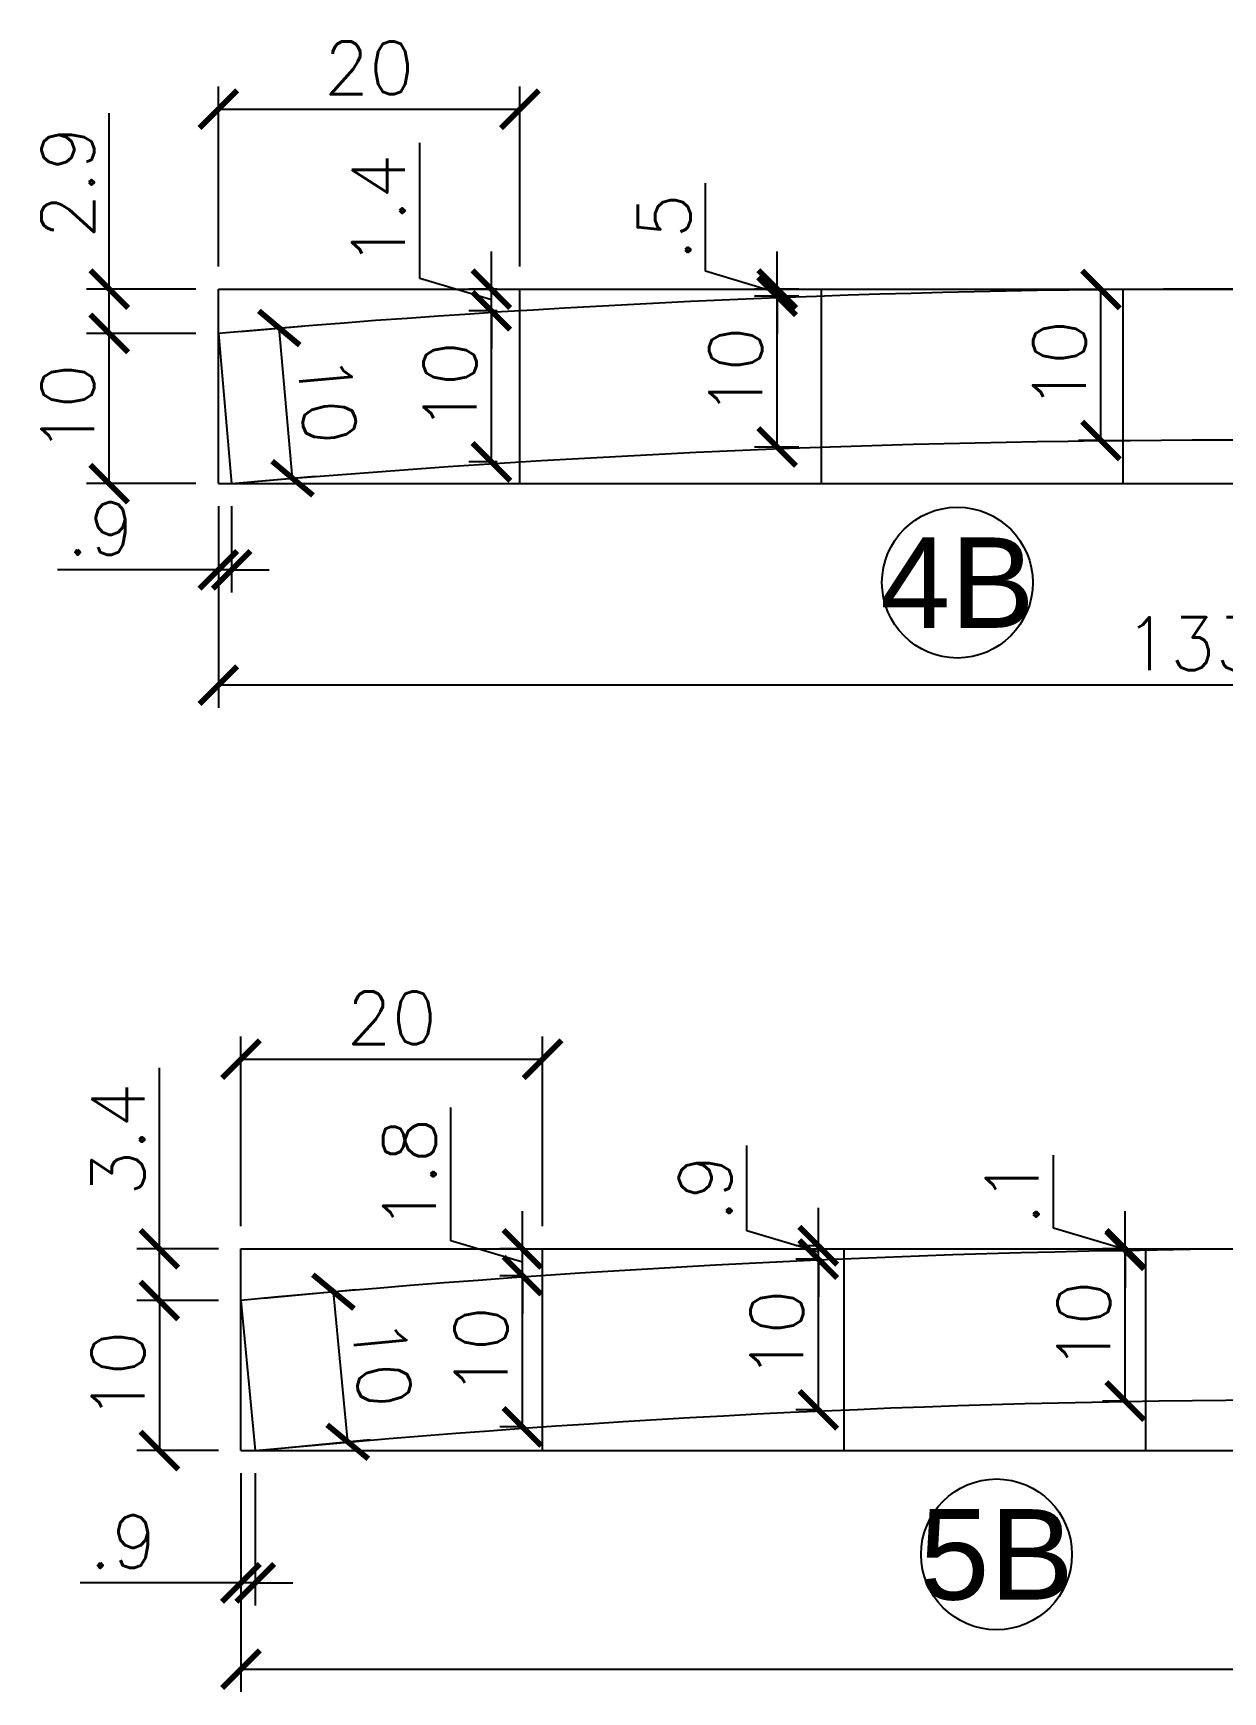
# Model space of a CAD drawing. Extents: x 2582 to 11841, y -26396 to 2611.
# Drawn here: x 4968.9 to 5126.7, y -1954.7 to -1734.7 of the extents above; entities that cross this region are included whole.
import ezdxf
from ezdxf.enums import TextEntityAlignment as Align

# ---------------------------------------------------------------- set-up
doc = ezdxf.new("R2010")
doc.units = 0
for name, color, linetype in [('COTA', 241, 'Continuous'), ('Painéis', 200, 'Continuous'), ('Romaneio', 10, 'Continuous')]:
    doc.layers.add(name, color=color, linetype=linetype)
doc.styles.add('ARIAL', font='arial.ttf')
doc.styles.add('Romans', font='romans.shx')
doc.dimstyles.new('Cota Seção (2x)', dxfattribs={"dimtxt": 7, "dimasz": 5, "dimexe": 3, "dimexo": 3, "dimgap": 2, "dimtad": 3, "dimdec": 1, "dimlfac": 0.5, "dimzin": 12, "dimdsep": 46, "dimtxsty": 'Romans', "dimblk": 'ARCHTICK', "dimcen": 0, "dimclrd": 4, "dimclre": 4, "dimclrt": 1, "dimadec": 1, "dimazin": 3, "dimtfac": 1, "dimtdec": 1, "dimtmove": 0, "dimatfit": 3, "dimldrblk": 'OBLIQUE', "dimfxl": 1, "dimtolj": 1, "dimtzin": 12, "dimarcsym": 0})

# ---------------------------------------------------------------- blocks, each defined once
blk = doc.blocks.new('_ArchTick')
at = {"color": 0, "linetype": 'ByBlock', "const_width": 0.15}
blk.add_lwpolyline([(-0.5, -0.5), (0.5, 0.5)], dxfattribs=at)
blk = doc.blocks.new('*D466')
at = {"layer": 'COTA', "color": 4, "linetype": 'ByBlock', "lineweight": -2, "transparency": 16777216}
for p, q in [((4985.66, -1895.91), (4985.66, -1871.91)), ((4993.47, -1895.91), (4982.66, -1895.91)), ((4985.66, -1902.76), (4985.66, -1895.91))]:
    blk.add_line(p, q, dxfattribs=at)
at = {"layer": 'COTA', "color": 4, "lineweight": -2, "transparency": 16777216}
blk.add_line((4993.47, -1902.76), (4982.66, -1902.76), dxfattribs=at)
at = {"layer": 'Defpoints', "color": 0, "linetype": 'ByBlock', "transparency": 16777216}
for p in [(4985.66, -1895.91), (4996.47, -1895.91), (4996.47, -1902.76)]:
    blk.add_point(p, dxfattribs=at)
at = {"layer": 'COTA', "color": 4, "linetype": 'ByBlock', "lineweight": -2, "transparency": 16777216, "xscale": 5, "yscale": 5, "zscale": 5}
for p, rotation in [((4985.66, -1895.91), 90), ((4985.66, -1902.76), 270)]:
    blk.add_blockref('_ArchTick', p, dxfattribs=dict(at, rotation=rotation))
at = {"layer": 'COTA', "color": 1, "linetype": 'ByBlock', "transparency": 16777216, "insert": (4980.16, -1881.41), "char_height": 7, "attachment_point": 5, "rotation": 90, "style": 'Romans'}
blk.add_mtext('\\A1;3.4', dxfattribs=at)
blk = doc.blocks.new('_Oblique')
at = {"color": 0, "linetype": 'ByBlock', "lineweight": -2}
blk.add_line((-0.5, -0.5), (0.5, 0.5), dxfattribs=at)
blk = doc.blocks.new('*D74')
at = {"layer": 'COTA', "color": 4, "lineweight": -2, "transparency": 16777216}
blk.add_line((4993.47, -1902.76), (4982.66, -1902.76), dxfattribs=at)
at = {"layer": 'COTA', "color": 4, "linetype": 'ByBlock', "lineweight": -2, "transparency": 16777216}
for p, q in [((4985.66, -1902.76), (4985.66, -1922.66)), ((4993.47, -1922.66), (4982.66, -1922.66))]:
    blk.add_line(p, q, dxfattribs=at)
at = {"layer": 'Defpoints', "color": 0, "linetype": 'ByBlock', "transparency": 16777216}
for p in [(4996.47, -1902.76), (4985.66, -1922.66), (4996.47, -1922.66)]:
    blk.add_point(p, dxfattribs=at)
at = {"layer": 'COTA', "color": 4, "linetype": 'ByBlock', "lineweight": -2, "transparency": 16777216, "xscale": 5, "yscale": 5, "zscale": 5}
for p, rotation in [((4985.66, -1902.76), 90), ((4985.66, -1922.66), 270)]:
    blk.add_blockref('_ArchTick', p, dxfattribs=dict(at, rotation=rotation))
at = {"layer": 'COTA', "color": 1, "linetype": 'ByBlock', "transparency": 16777216, "insert": (4980.16, -1912.71), "char_height": 7, "attachment_point": 5, "rotation": 90, "style": 'Romans'}
blk.add_mtext('\\A1;10', dxfattribs=at)
blk = doc.blocks.new('*D436')
at = {"layer": 'COTA', "color": 4, "linetype": 'ByBlock', "lineweight": -2, "transparency": 16777216}
for p, q in [((4993.47, -1797.42), (4993.47, -1808.86)), ((4993.47, -1805.86), (4972.14, -1805.86)), ((4995.23, -1805.86), (4993.47, -1805.86)), ((4995.23, -1805.86), (5000.23, -1805.86))]:
    blk.add_line(p, q, dxfattribs=at)
at = {"layer": 'COTA', "color": 4, "lineweight": -2, "transparency": 16777216}
blk.add_line((4995.23, -1797.42), (4995.23, -1808.86), dxfattribs=at)
at = {"layer": 'Defpoints', "color": 0, "linetype": 'ByBlock', "transparency": 16777216}
for p in [(4993.47, -1794.42), (4995.23, -1794.42), (4993.47, -1805.86)]:
    blk.add_point(p, dxfattribs=at)
at = {"layer": 'COTA', "color": 4, "linetype": 'ByBlock', "lineweight": -2, "transparency": 16777216, "xscale": 5, "yscale": 5, "zscale": 5}
blk.add_blockref('_ArchTick', (4993.47, -1805.86), dxfattribs=at)
at = {"layer": 'COTA', "color": 4, "linetype": 'ByBlock', "lineweight": -2, "transparency": 16777216, "xscale": 5, "yscale": 5, "zscale": 5, "rotation": 180}
blk.add_blockref('_ArchTick', (4995.23, -1805.86), dxfattribs=at)
at = {"layer": 'COTA', "color": 1, "linetype": 'ByBlock', "transparency": 16777216, "insert": (4977.81, -1800.36), "char_height": 7, "attachment_point": 5, "style": 'Romans'}
blk.add_mtext('\\A1;.9', dxfattribs=at)
blk = doc.blocks.new('*D509')
at = {"layer": 'COTA', "color": 4, "linetype": 'ByBlock', "lineweight": -2, "transparency": 16777216}
for p, q in [((4999.46, -1902.47), (5011.72, -1901.3)), ((5010.63, -1921.5), (5008.73, -1901.59))]:
    blk.add_line(p, q, dxfattribs=at)
at = {"layer": 'COTA', "color": 4, "lineweight": -2, "transparency": 16777216}
blk.add_line((5001.36, -1922.38), (5013.62, -1921.21), dxfattribs=at)
at = {"layer": 'Defpoints', "color": 0, "linetype": 'ByBlock', "transparency": 16777216}
for p in [(4996.47, -1902.76), (5008.73, -1901.59), (4998.37, -1922.66)]:
    blk.add_point(p, dxfattribs=at)
at = {"layer": 'COTA', "color": 4, "linetype": 'ByBlock', "lineweight": -2, "transparency": 16777216, "xscale": 5, "yscale": 5, "zscale": 5}
for p, rotation in [((5008.73, -1901.59), 95.44674957132901), ((5010.63, -1921.5), 275.446749571329)]:
    blk.add_blockref('_ArchTick', p, dxfattribs=dict(at, rotation=rotation))
at = {"layer": 'COTA', "color": 1, "linetype": 'ByBlock', "transparency": 16777216, "insert": (5015.16, -1911.02), "char_height": 7, "attachment_point": 5, "rotation": 275.4467, "style": 'Romans'}
blk.add_mtext('\\A1;10', dxfattribs=at)
blk = doc.blocks.new('*D510')
at = {"layer": 'COTA', "color": 4, "linetype": 'ByBlock', "lineweight": -2, "transparency": 16777216}
for p, q in [((4996.46, -1774.23), (5004.54, -1773.52)), ((5003.31, -1793.71), (5001.55, -1773.78))]:
    blk.add_line(p, q, dxfattribs=at)
at = {"layer": 'COTA', "color": 4, "lineweight": -2, "transparency": 16777216}
blk.add_line((4998.22, -1794.15), (5006.3, -1793.44), dxfattribs=at)
at = {"layer": 'Defpoints', "color": 0, "linetype": 'ByBlock', "transparency": 16777216}
for p in [(4993.47, -1774.5), (5001.55, -1773.78), (4995.23, -1794.42)]:
    blk.add_point(p, dxfattribs=at)
at = {"layer": 'COTA', "color": 4, "linetype": 'ByBlock', "lineweight": -2, "transparency": 16777216, "xscale": 5, "yscale": 5, "zscale": 5}
for p, rotation in [((5001.55, -1773.78), 95.04241222898565), ((5003.31, -1793.71), 275.0424122289857)]:
    blk.add_blockref('_ArchTick', p, dxfattribs=dict(at, rotation=rotation))
at = {"layer": 'COTA', "color": 1, "linetype": 'ByBlock', "transparency": 16777216, "insert": (5007.91, -1783.26), "char_height": 7, "attachment_point": 5, "rotation": 275.0424, "style": 'Romans'}
blk.add_mtext('\\A1;10', dxfattribs=at)
blk = doc.blocks.new('*D78')
at = {"layer": 'COTA', "color": 4, "linetype": 'ByBlock', "lineweight": -2, "transparency": 16777216}
for p, q in [((4990.47, -1774.5), (4976, -1774.5)), ((4979, -1794.42), (4979, -1774.5))]:
    blk.add_line(p, q, dxfattribs=at)
at = {"layer": 'COTA', "color": 4, "lineweight": -2, "transparency": 16777216}
blk.add_line((4990.47, -1794.42), (4976, -1794.42), dxfattribs=at)
at = {"layer": 'Defpoints', "color": 0, "linetype": 'ByBlock', "transparency": 16777216}
for p in [(4979, -1774.5), (4993.47, -1774.5), (4993.47, -1794.42)]:
    blk.add_point(p, dxfattribs=at)
at = {"layer": 'COTA', "color": 4, "linetype": 'ByBlock', "lineweight": -2, "transparency": 16777216, "xscale": 5, "yscale": 5, "zscale": 5}
for p, rotation in [((4979, -1774.5), 90), ((4979, -1794.42), 270)]:
    blk.add_blockref('_ArchTick', p, dxfattribs=dict(at, rotation=rotation))
at = {"layer": 'COTA', "color": 1, "linetype": 'ByBlock', "transparency": 16777216, "insert": (4973.5, -1784.46), "char_height": 7, "attachment_point": 5, "rotation": 90, "style": 'Romans'}
blk.add_mtext('\\A1;10', dxfattribs=at)
blk = doc.blocks.new('*D511')
at = {"layer": 'COTA', "color": 4, "linetype": 'ByBlock', "lineweight": -2, "transparency": 16777216}
for p, q in [((4979, -1768.63), (4979, -1745.29)), ((4990.47, -1768.63), (4976, -1768.63)), ((4979, -1774.5), (4979, -1768.63))]:
    blk.add_line(p, q, dxfattribs=at)
at = {"layer": 'COTA', "color": 4, "lineweight": -2, "transparency": 16777216}
blk.add_line((4990.47, -1774.5), (4976, -1774.5), dxfattribs=at)
at = {"layer": 'Defpoints', "color": 0, "linetype": 'ByBlock', "transparency": 16777216}
for p in [(4979, -1768.63), (4993.47, -1768.63), (4993.47, -1774.5)]:
    blk.add_point(p, dxfattribs=at)
at = {"layer": 'COTA', "color": 4, "linetype": 'ByBlock', "lineweight": -2, "transparency": 16777216, "xscale": 5, "yscale": 5, "zscale": 5}
for p, rotation in [((4979, -1768.63), 90), ((4979, -1774.5), 270)]:
    blk.add_blockref('_ArchTick', p, dxfattribs=dict(at, rotation=rotation))
at = {"layer": 'COTA', "color": 1, "linetype": 'ByBlock', "transparency": 16777216, "insert": (4973.5, -1754.46), "char_height": 7, "attachment_point": 5, "rotation": 90, "style": 'Romans'}
blk.add_mtext('\\A1;2.9', dxfattribs=at)
blk = doc.blocks.new('*D524')
at = {"layer": 'COTA', "color": 4, "linetype": 'ByBlock', "lineweight": -2, "transparency": 16777216}
for p, q in [((4996.47, -1925.66), (4996.47, -1943.22)), ((4996.47, -1940.22), (4975.14, -1940.22)), ((4998.37, -1940.22), (4996.47, -1940.22)), ((4998.37, -1940.22), (5003.37, -1940.22))]:
    blk.add_line(p, q, dxfattribs=at)
at = {"layer": 'COTA', "color": 4, "lineweight": -2, "transparency": 16777216}
blk.add_line((4998.37, -1925.66), (4998.37, -1943.22), dxfattribs=at)
at = {"layer": 'Defpoints', "color": 0, "linetype": 'ByBlock', "transparency": 16777216}
for p in [(4996.47, -1922.66), (4998.37, -1922.66), (4996.47, -1940.22)]:
    blk.add_point(p, dxfattribs=at)
at = {"layer": 'COTA', "color": 4, "linetype": 'ByBlock', "lineweight": -2, "transparency": 16777216, "xscale": 5, "yscale": 5, "zscale": 5}
blk.add_blockref('_ArchTick', (4996.47, -1940.22), dxfattribs=at)
at = {"layer": 'COTA', "color": 4, "linetype": 'ByBlock', "lineweight": -2, "transparency": 16777216, "xscale": 5, "yscale": 5, "zscale": 5, "rotation": 180}
blk.add_blockref('_ArchTick', (4998.37, -1940.22), dxfattribs=at)
at = {"layer": 'COTA', "color": 1, "linetype": 'ByBlock', "transparency": 16777216, "insert": (4980.81, -1934.72), "char_height": 7, "attachment_point": 5, "style": 'Romans'}
blk.add_mtext('\\A1;.9', dxfattribs=at)
blk = doc.blocks.new('*D1049')
at = {"layer": 'COTA', "color": 4, "linetype": 'ByBlock', "lineweight": -2, "transparency": 16777216}
for p, q in [((5030.47, -1771.5), (5026.69, -1771.5)), ((5029.69, -1791.54), (5029.69, -1771.5))]:
    blk.add_line(p, q, dxfattribs=at)
at = {"layer": 'COTA', "color": 4, "lineweight": -2, "transparency": 16777216}
blk.add_line((5030.47, -1791.54), (5026.69, -1791.54), dxfattribs=at)
at = {"layer": 'Defpoints', "color": 0, "linetype": 'ByBlock', "transparency": 16777216}
for p in [(5029.69, -1771.5), (5033.47, -1771.5), (5033.47, -1791.54)]:
    blk.add_point(p, dxfattribs=at)
at = {"layer": 'COTA', "color": 4, "linetype": 'ByBlock', "lineweight": -2, "transparency": 16777216, "xscale": 5, "yscale": 5, "zscale": 5}
for p, rotation in [((5029.69, -1771.5), 90), ((5029.69, -1791.54), 270)]:
    blk.add_blockref('_ArchTick', p, dxfattribs=dict(at, rotation=rotation))
at = {"layer": 'COTA', "color": 1, "linetype": 'ByBlock', "transparency": 16777216, "insert": (5024.19, -1781.52), "char_height": 7, "attachment_point": 5, "rotation": 90, "style": 'Romans'}
blk.add_mtext('\\A1;10', dxfattribs=at)
blk = doc.blocks.new('*D1050')
at = {"layer": 'COTA', "color": 4, "linetype": 'ByBlock', "lineweight": -2, "transparency": 16777216}
for p, q in [((5020.19, -1767.21), (5020.19, -1749.21)), ((5029.69, -1768.63), (5029.69, -1763.63)), ((5029.69, -1770.06), (5020.19, -1767.21)), ((5030.47, -1768.63), (5026.69, -1768.63)), ((5029.69, -1771.5), (5029.69, -1768.63)), ((5029.69, -1771.5), (5029.69, -1768.63)), ((5029.69, -1771.5), (5029.69, -1776.5))]:
    blk.add_line(p, q, dxfattribs=at)
at = {"layer": 'COTA', "color": 4, "lineweight": -2, "transparency": 16777216}
blk.add_line((5030.47, -1771.5), (5026.69, -1771.5), dxfattribs=at)
at = {"layer": 'Defpoints', "color": 0, "linetype": 'ByBlock', "transparency": 16777216}
for p in [(5029.69, -1768.63), (5033.47, -1768.63), (5033.47, -1771.5)]:
    blk.add_point(p, dxfattribs=at)
at = {"layer": 'COTA', "color": 4, "linetype": 'ByBlock', "lineweight": -2, "transparency": 16777216, "xscale": 5, "yscale": 5, "zscale": 5}
for p, rotation in [((5029.69, -1768.63), 270), ((5029.69, -1771.5), 90)]:
    blk.add_blockref('_ArchTick', p, dxfattribs=dict(at, rotation=rotation))
at = {"layer": 'COTA', "color": 1, "linetype": 'ByBlock', "transparency": 16777216, "insert": (5014.69, -1758.21), "char_height": 7, "attachment_point": 5, "rotation": 90, "style": 'Romans'}
blk.add_mtext('\\A1;1.4', dxfattribs=at)
blk = doc.blocks.new('*D1051')
at = {"layer": 'COTA', "color": 4, "linetype": 'ByBlock', "lineweight": -2, "transparency": 16777216}
for p, q in [((5070.47, -1769.56), (5064.59, -1769.56)), ((5067.59, -1789.58), (5067.59, -1769.56))]:
    blk.add_line(p, q, dxfattribs=at)
at = {"layer": 'COTA', "color": 4, "lineweight": -2, "transparency": 16777216}
blk.add_line((5070.47, -1789.58), (5064.59, -1789.58), dxfattribs=at)
at = {"layer": 'Defpoints', "color": 0, "linetype": 'ByBlock', "transparency": 16777216}
for p in [(5067.59, -1769.56), (5073.47, -1769.56), (5073.47, -1789.58)]:
    blk.add_point(p, dxfattribs=at)
at = {"layer": 'COTA', "color": 4, "linetype": 'ByBlock', "lineweight": -2, "transparency": 16777216, "xscale": 5, "yscale": 5, "zscale": 5}
for p, rotation in [((5067.59, -1769.56), 90), ((5067.59, -1789.58), 270)]:
    blk.add_blockref('_ArchTick', p, dxfattribs=dict(at, rotation=rotation))
at = {"layer": 'COTA', "color": 1, "linetype": 'ByBlock', "transparency": 16777216, "insert": (5062.09, -1779.57), "char_height": 7, "attachment_point": 5, "rotation": 90, "style": 'Romans'}
blk.add_mtext('\\A1;10', dxfattribs=at)
blk = doc.blocks.new('*D1052')
at = {"layer": 'COTA', "color": 4, "linetype": 'ByBlock', "lineweight": -2, "transparency": 16777216}
for p, q in [((5058.09, -1766.25), (5058.09, -1754.58)), ((5067.59, -1768.63), (5067.59, -1763.63)), ((5067.59, -1769.1), (5058.09, -1766.25)), ((5070.47, -1768.63), (5064.59, -1768.63)), ((5067.59, -1769.56), (5067.59, -1768.63)), ((5067.59, -1769.56), (5067.59, -1768.63)), ((5067.59, -1769.56), (5067.59, -1774.56))]:
    blk.add_line(p, q, dxfattribs=at)
at = {"layer": 'COTA', "color": 4, "lineweight": -2, "transparency": 16777216}
blk.add_line((5070.47, -1769.56), (5064.59, -1769.56), dxfattribs=at)
at = {"layer": 'Defpoints', "color": 0, "linetype": 'ByBlock', "transparency": 16777216}
for p in [(5067.59, -1768.63), (5073.47, -1768.63), (5073.47, -1769.56)]:
    blk.add_point(p, dxfattribs=at)
at = {"layer": 'COTA', "color": 4, "linetype": 'ByBlock', "lineweight": -2, "transparency": 16777216, "xscale": 5, "yscale": 5, "zscale": 5}
for p, rotation in [((5067.59, -1768.63), 270), ((5067.59, -1769.56), 90)]:
    blk.add_blockref('_ArchTick', p, dxfattribs=dict(at, rotation=rotation))
at = {"layer": 'COTA', "color": 1, "linetype": 'ByBlock', "transparency": 16777216, "insert": (5052.59, -1760.41), "char_height": 7, "attachment_point": 5, "rotation": 90, "style": 'Romans'}
blk.add_mtext('\\A1;.5', dxfattribs=at)
blk = doc.blocks.new('*D1053')
at = {"layer": 'COTA', "color": 4, "linetype": 'ByBlock', "lineweight": -2, "transparency": 16777216}
for p, q in [((5110.47, -1768.69), (5107.54, -1768.69)), ((5110.54, -1788.69), (5110.54, -1768.69))]:
    blk.add_line(p, q, dxfattribs=at)
at = {"layer": 'COTA', "color": 4, "lineweight": -2, "transparency": 16777216}
blk.add_line((5110.47, -1788.69), (5107.54, -1788.69), dxfattribs=at)
at = {"layer": 'Defpoints', "color": 0, "linetype": 'ByBlock', "transparency": 16777216}
for p in [(5110.54, -1768.69), (5113.47, -1768.69), (5113.47, -1788.69)]:
    blk.add_point(p, dxfattribs=at)
at = {"layer": 'COTA', "color": 4, "linetype": 'ByBlock', "lineweight": -2, "transparency": 16777216, "xscale": 5, "yscale": 5, "zscale": 5}
for p, rotation in [((5110.54, -1768.69), 90), ((5110.54, -1788.69), 270)]:
    blk.add_blockref('_ArchTick', p, dxfattribs=dict(at, rotation=rotation))
at = {"layer": 'COTA', "color": 1, "linetype": 'ByBlock', "transparency": 16777216, "insert": (5105.04, -1778.69), "char_height": 7, "attachment_point": 5, "rotation": 90, "style": 'Romans'}
blk.add_mtext('\\A1;10', dxfattribs=at)
blk = doc.blocks.new('*D1060')
at = {"layer": 'COTA', "color": 4, "linetype": 'ByBlock', "lineweight": -2, "transparency": 16777216}
for p, q in [((4993.47, -1797.42), (4993.47, -1824.15)), ((5260.91, -1821.15), (4993.47, -1821.15))]:
    blk.add_line(p, q, dxfattribs=at)
at = {"layer": 'COTA', "color": 4, "lineweight": -2, "transparency": 16777216}
blk.add_line((5260.91, -1797.42), (5260.91, -1824.15), dxfattribs=at)
at = {"layer": 'Defpoints', "color": 0, "linetype": 'ByBlock', "transparency": 16777216}
for p in [(4993.47, -1794.42), (5260.91, -1794.42), (4993.47, -1821.15)]:
    blk.add_point(p, dxfattribs=at)
at = {"layer": 'COTA', "color": 4, "linetype": 'ByBlock', "lineweight": -2, "transparency": 16777216, "xscale": 5, "yscale": 5, "zscale": 5, "rotation": 180}
blk.add_blockref('_ArchTick', (4993.47, -1821.15), dxfattribs=at)
at = {"layer": 'COTA', "color": 4, "linetype": 'ByBlock', "lineweight": -2, "transparency": 16777216, "xscale": 5, "yscale": 5, "zscale": 5}
blk.add_blockref('_ArchTick', (5260.91, -1821.15), dxfattribs=at)
at = {"layer": 'COTA', "color": 1, "linetype": 'ByBlock', "transparency": 16777216, "insert": (5127.19, -1815.65), "char_height": 7, "attachment_point": 5, "style": 'Romans'}
blk.add_mtext('\\A1;133.7', dxfattribs=at)
blk = doc.blocks.new('*D1061')
at = {"layer": 'COTA', "color": 4, "lineweight": -2, "transparency": 16777216}
blk.add_line((4993.47, -1765.63), (4993.47, -1741.77), dxfattribs=at)
at = {"layer": 'COTA', "color": 4, "linetype": 'ByBlock', "lineweight": -2, "transparency": 16777216}
for p, q in [((5033.47, -1765.63), (5033.47, -1741.77)), ((4993.47, -1744.77), (5033.47, -1744.77))]:
    blk.add_line(p, q, dxfattribs=at)
at = {"layer": 'Defpoints', "color": 0, "linetype": 'ByBlock', "transparency": 16777216}
for p in [(5033.47, -1744.77), (4993.47, -1768.63), (5033.47, -1768.63)]:
    blk.add_point(p, dxfattribs=at)
at = {"layer": 'COTA', "color": 4, "linetype": 'ByBlock', "lineweight": -2, "transparency": 16777216, "xscale": 5, "yscale": 5, "zscale": 5, "rotation": 180}
blk.add_blockref('_ArchTick', (4993.47, -1744.77), dxfattribs=at)
at = {"layer": 'COTA', "color": 4, "linetype": 'ByBlock', "lineweight": -2, "transparency": 16777216, "xscale": 5, "yscale": 5, "zscale": 5}
blk.add_blockref('_ArchTick', (5033.47, -1744.77), dxfattribs=at)
at = {"layer": 'COTA', "color": 1, "linetype": 'ByBlock', "transparency": 16777216, "insert": (5013.47, -1739.27), "char_height": 7, "attachment_point": 5, "style": 'Romans'}
blk.add_mtext('\\A1;20', dxfattribs=at)
blk = doc.blocks.new('*D1065')
at = {"layer": 'COTA', "color": 4, "linetype": 'ByBlock', "lineweight": -2, "transparency": 16777216}
for p, q in [((5033.47, -1899.47), (5030.81, -1899.47)), ((5033.81, -1919.52), (5033.81, -1899.47))]:
    blk.add_line(p, q, dxfattribs=at)
at = {"layer": 'COTA', "color": 4, "lineweight": -2, "transparency": 16777216}
blk.add_line((5033.47, -1919.52), (5030.81, -1919.52), dxfattribs=at)
at = {"layer": 'Defpoints', "color": 0, "linetype": 'ByBlock', "transparency": 16777216}
for p in [(5033.81, -1899.47), (5036.47, -1899.47), (5036.47, -1919.52)]:
    blk.add_point(p, dxfattribs=at)
at = {"layer": 'COTA', "color": 4, "linetype": 'ByBlock', "lineweight": -2, "transparency": 16777216, "xscale": 5, "yscale": 5, "zscale": 5}
for p, rotation in [((5033.81, -1899.47), 90), ((5033.81, -1919.52), 270)]:
    blk.add_blockref('_ArchTick', p, dxfattribs=dict(at, rotation=rotation))
at = {"layer": 'COTA', "color": 1, "linetype": 'ByBlock', "transparency": 16777216, "insert": (5028.31, -1909.5), "char_height": 7, "attachment_point": 5, "rotation": 90, "style": 'Romans'}
blk.add_mtext('\\A1;10', dxfattribs=at)
blk = doc.blocks.new('*D1066')
at = {"layer": 'COTA', "color": 4, "linetype": 'ByBlock', "lineweight": -2, "transparency": 16777216}
for p, q in [((5024.31, -1894.84), (5024.31, -1877.17)), ((5033.81, -1895.91), (5033.81, -1890.91)), ((5033.81, -1897.69), (5024.31, -1894.84)), ((5033.47, -1895.91), (5030.81, -1895.91)), ((5033.81, -1899.47), (5033.81, -1895.91)), ((5033.81, -1899.47), (5033.81, -1895.91)), ((5033.81, -1899.47), (5033.81, -1904.47))]:
    blk.add_line(p, q, dxfattribs=at)
at = {"layer": 'COTA', "color": 4, "lineweight": -2, "transparency": 16777216}
blk.add_line((5033.47, -1899.47), (5030.81, -1899.47), dxfattribs=at)
at = {"layer": 'Defpoints', "color": 0, "linetype": 'ByBlock', "transparency": 16777216}
for p in [(5033.81, -1895.91), (5036.47, -1895.91), (5036.47, -1899.47)]:
    blk.add_point(p, dxfattribs=at)
at = {"layer": 'COTA', "color": 4, "linetype": 'ByBlock', "lineweight": -2, "transparency": 16777216, "xscale": 5, "yscale": 5, "zscale": 5}
for p, rotation in [((5033.81, -1895.91), 270), ((5033.81, -1899.47), 90)]:
    blk.add_blockref('_ArchTick', p, dxfattribs=dict(at, rotation=rotation))
at = {"layer": 'COTA', "color": 1, "linetype": 'ByBlock', "transparency": 16777216, "insert": (5018.81, -1886.01), "char_height": 7, "attachment_point": 5, "rotation": 90, "style": 'Romans'}
blk.add_mtext('\\A1;1.8', dxfattribs=at)
blk = doc.blocks.new('*D1067')
at = {"layer": 'COTA', "color": 4, "linetype": 'ByBlock', "lineweight": -2, "transparency": 16777216}
for p, q in [((5073.47, -1897.26), (5070.05, -1897.26)), ((5073.05, -1917.27), (5073.05, -1897.26))]:
    blk.add_line(p, q, dxfattribs=at)
at = {"layer": 'COTA', "color": 4, "lineweight": -2, "transparency": 16777216}
blk.add_line((5073.47, -1917.27), (5070.05, -1917.27), dxfattribs=at)
at = {"layer": 'Defpoints', "color": 0, "linetype": 'ByBlock', "transparency": 16777216}
for p in [(5073.05, -1897.26), (5076.47, -1897.26), (5076.47, -1917.27)]:
    blk.add_point(p, dxfattribs=at)
at = {"layer": 'COTA', "color": 4, "linetype": 'ByBlock', "lineweight": -2, "transparency": 16777216, "xscale": 5, "yscale": 5, "zscale": 5}
for p, rotation in [((5073.05, -1897.26), 90), ((5073.05, -1917.27), 270)]:
    blk.add_blockref('_ArchTick', p, dxfattribs=dict(at, rotation=rotation))
at = {"layer": 'COTA', "color": 1, "linetype": 'ByBlock', "transparency": 16777216, "insert": (5067.55, -1907.27), "char_height": 7, "attachment_point": 5, "rotation": 90, "style": 'Romans'}
blk.add_mtext('\\A1;10', dxfattribs=at)
blk = doc.blocks.new('*D1068')
at = {"layer": 'COTA', "color": 4, "linetype": 'ByBlock', "lineweight": -2, "transparency": 16777216}
for p, q in [((5063.55, -1893.52), (5063.55, -1882.19)), ((5073.05, -1895.49), (5073.05, -1890.49)), ((5073.05, -1896.37), (5063.55, -1893.52)), ((5073.47, -1895.49), (5070.05, -1895.49)), ((5073.05, -1897.26), (5073.05, -1895.49)), ((5073.05, -1897.26), (5073.05, -1895.49)), ((5073.05, -1897.26), (5073.05, -1902.26))]:
    blk.add_line(p, q, dxfattribs=at)
at = {"layer": 'COTA', "color": 4, "lineweight": -2, "transparency": 16777216}
blk.add_line((5073.47, -1897.26), (5070.05, -1897.26), dxfattribs=at)
at = {"layer": 'Defpoints', "color": 0, "linetype": 'ByBlock', "transparency": 16777216}
for p in [(5073.05, -1895.49), (5076.47, -1895.49), (5076.47, -1897.26)]:
    blk.add_point(p, dxfattribs=at)
at = {"layer": 'COTA', "color": 4, "linetype": 'ByBlock', "lineweight": -2, "transparency": 16777216, "xscale": 5, "yscale": 5, "zscale": 5}
for p, rotation in [((5073.05, -1895.49), 270), ((5073.05, -1897.26), 90)]:
    blk.add_blockref('_ArchTick', p, dxfattribs=dict(at, rotation=rotation))
at = {"layer": 'COTA', "color": 1, "linetype": 'ByBlock', "transparency": 16777216, "insert": (5058.05, -1887.86), "char_height": 7, "attachment_point": 5, "rotation": 90, "style": 'Romans'}
blk.add_mtext('\\A1;.9', dxfattribs=at)
blk = doc.blocks.new('*D1069')
at = {"layer": 'COTA', "color": 4, "linetype": 'ByBlock', "lineweight": -2, "transparency": 16777216}
for p, q in [((5113.47, -1896.1), (5110.76, -1896.1)), ((5113.76, -1916.1), (5113.76, -1896.1))]:
    blk.add_line(p, q, dxfattribs=at)
at = {"layer": 'COTA', "color": 4, "lineweight": -2, "transparency": 16777216}
blk.add_line((5113.47, -1916.1), (5110.76, -1916.1), dxfattribs=at)
at = {"layer": 'Defpoints', "color": 0, "linetype": 'ByBlock', "transparency": 16777216}
for p in [(5113.76, -1896.1), (5116.47, -1896.1), (5116.47, -1916.1)]:
    blk.add_point(p, dxfattribs=at)
at = {"layer": 'COTA', "color": 4, "linetype": 'ByBlock', "lineweight": -2, "transparency": 16777216, "xscale": 5, "yscale": 5, "zscale": 5}
for p, rotation in [((5113.76, -1896.1), 90), ((5113.76, -1916.1), 270)]:
    blk.add_blockref('_ArchTick', p, dxfattribs=dict(at, rotation=rotation))
at = {"layer": 'COTA', "color": 1, "linetype": 'ByBlock', "transparency": 16777216, "insert": (5108.26, -1906.1), "char_height": 7, "attachment_point": 5, "rotation": 90, "style": 'Romans'}
blk.add_mtext('\\A1;10', dxfattribs=at)
blk = doc.blocks.new('*D1070')
at = {"layer": 'COTA', "color": 4, "linetype": 'ByBlock', "lineweight": -2, "transparency": 16777216}
for p, q in [((5104.26, -1893.15), (5104.26, -1883.48)), ((5113.76, -1895.91), (5113.76, -1890.91)), ((5113.76, -1896), (5104.26, -1893.15)), ((5113.47, -1895.91), (5110.76, -1895.91)), ((5113.76, -1896.1), (5113.76, -1895.91)), ((5113.76, -1896.1), (5113.76, -1895.91)), ((5113.76, -1896.1), (5113.76, -1901.1))]:
    blk.add_line(p, q, dxfattribs=at)
at = {"layer": 'COTA', "color": 4, "lineweight": -2, "transparency": 16777216}
blk.add_line((5113.47, -1896.1), (5110.76, -1896.1), dxfattribs=at)
at = {"layer": 'Defpoints', "color": 0, "linetype": 'ByBlock', "transparency": 16777216}
for p in [(5113.76, -1895.91), (5116.47, -1895.91), (5116.47, -1896.1)]:
    blk.add_point(p, dxfattribs=at)
at = {"layer": 'COTA', "color": 4, "linetype": 'ByBlock', "lineweight": -2, "transparency": 16777216, "xscale": 5, "yscale": 5, "zscale": 5}
for p, rotation in [((5113.76, -1895.91), 270), ((5113.76, -1896.1), 90)]:
    blk.add_blockref('_ArchTick', p, dxfattribs=dict(at, rotation=rotation))
at = {"layer": 'COTA', "color": 1, "linetype": 'ByBlock', "transparency": 16777216, "insert": (5098.76, -1888.32), "char_height": 7, "attachment_point": 5, "rotation": 90, "style": 'Romans'}
blk.add_mtext('\\A1;.1', dxfattribs=at)
blk = doc.blocks.new('*D1077')
at = {"layer": 'COTA', "color": 4, "lineweight": -2, "transparency": 16777216}
blk.add_line((4996.47, -1892.91), (4996.47, -1867.76), dxfattribs=at)
at = {"layer": 'COTA', "color": 4, "linetype": 'ByBlock', "lineweight": -2, "transparency": 16777216}
for p, q in [((5036.47, -1892.91), (5036.47, -1867.76)), ((4996.47, -1870.76), (5036.47, -1870.76))]:
    blk.add_line(p, q, dxfattribs=at)
at = {"layer": 'Defpoints', "color": 0, "linetype": 'ByBlock', "transparency": 16777216}
for p in [(5036.47, -1870.76), (4996.47, -1895.91), (5036.47, -1895.91)]:
    blk.add_point(p, dxfattribs=at)
at = {"layer": 'COTA', "color": 4, "linetype": 'ByBlock', "lineweight": -2, "transparency": 16777216, "xscale": 5, "yscale": 5, "zscale": 5, "rotation": 180}
blk.add_blockref('_ArchTick', (4996.47, -1870.76), dxfattribs=at)
at = {"layer": 'COTA', "color": 4, "linetype": 'ByBlock', "lineweight": -2, "transparency": 16777216, "xscale": 5, "yscale": 5, "zscale": 5}
blk.add_blockref('_ArchTick', (5036.47, -1870.76), dxfattribs=at)
at = {"layer": 'COTA', "color": 1, "linetype": 'ByBlock', "transparency": 16777216, "insert": (5016.47, -1865.26), "char_height": 7, "attachment_point": 5, "style": 'Romans'}
blk.add_mtext('\\A1;20', dxfattribs=at)
blk = doc.blocks.new('*D1081')
at = {"layer": 'COTA', "color": 4, "lineweight": -2, "transparency": 16777216}
blk.add_line((4996.47, -1925.66), (4996.47, -1954.66), dxfattribs=at)
at = {"layer": 'COTA', "color": 4, "linetype": 'ByBlock', "lineweight": -2, "transparency": 16777216}
for p, q in [((5284.42, -1925.66), (5284.42, -1954.66)), ((4996.47, -1951.66), (5284.42, -1951.66))]:
    blk.add_line(p, q, dxfattribs=at)
at = {"layer": 'Defpoints', "color": 0, "linetype": 'ByBlock', "transparency": 16777216}
for p in [(4996.47, -1922.66), (5284.42, -1922.66), (5284.42, -1951.66)]:
    blk.add_point(p, dxfattribs=at)
at = {"layer": 'COTA', "color": 4, "linetype": 'ByBlock', "lineweight": -2, "transparency": 16777216, "xscale": 5, "yscale": 5, "zscale": 5, "rotation": 180}
blk.add_blockref('_ArchTick', (4996.47, -1951.66), dxfattribs=at)
at = {"layer": 'COTA', "color": 4, "linetype": 'ByBlock', "lineweight": -2, "transparency": 16777216, "xscale": 5, "yscale": 5, "zscale": 5}
blk.add_blockref('_ArchTick', (5284.42, -1951.66), dxfattribs=at)
at = {"layer": 'COTA', "color": 1, "linetype": 'ByBlock', "transparency": 16777216, "insert": (5140.45, -1946.16), "char_height": 7, "attachment_point": 5, "style": 'Romans'}
blk.add_mtext('\\A1;144', dxfattribs=at)

msp = doc.modelspace()

# ---------------------------------------------------------------- linework, layer by layer
at = {"layer": 'COTA', "linetype": 'ByBlock'}
for p, q in [((4993.47, -1768.63), (5260.91, -1768.63)), ((4993.47, -1794.42), (4993.47, -1768.63)), ((5033.47, -1794.42), (5033.47, -1768.63)), ((5073.47, -1794.42), (5073.47, -1768.63)), ((5113.47, -1794.42), (5113.47, -1768.63)), ((4993.47, -1794.42), (5260.91, -1794.42)), ((4996.47, -1895.91), (5284.42, -1895.91)), ((4996.47, -1922.66), (4996.47, -1895.91)), ((5036.47, -1922.66), (5036.47, -1895.91)), ((5076.47, -1922.66), (5076.47, -1895.91)), ((5116.47, -1922.66), (5116.47, -1895.91)), ((4996.47, -1922.66), (5284.42, -1922.66))]:
    msp.add_line(p, q, dxfattribs=at)
at = {"layer": 'Painéis'}
for points in [[(5258.28, -1794.42), (5260.91, -1774.57, 0.044178), (4993.47, -1774.5), (4995.23, -1794.42, -0.044032)], [(5282.52, -1922.66), (5284.42, -1902.76, 0.047568), (4996.47, -1902.76), (4998.37, -1922.66, -0.047568)]]:
    msp.add_lwpolyline(points, format="xyb", close=True, dxfattribs=at)
at = {"layer": 'Romaneio', "color": 1, "linetype": 'ByBlock'}
for centre in [(5091.49, -1807.55), (5096.68, -1936.43)]:
    msp.add_circle(centre, 10, dxfattribs=at)

# ---------------------------------------------------------------- texts
at = {"layer": 'Romaneio', "color": 255, "linetype": 'ByBlock', "style": 'ARIAL'}
for s, p in [('4B', (5091.49, -1807.55)), ('5B', (5096.68, -1936.43))]:
    msp.add_text(s, height=12, dxfattribs=at).set_placement(p, align=Align.MIDDLE_CENTER)

# ---------------------------------------------------------------- dimensions: what is measured, and where the dimension line sits
at = {"layer": 'COTA', "linetype": 'ByBlock'}
for base, p1, p2, picture, middle in [((5033.47, -1744.77), (4993.47, -1768.63), (5033.47, -1768.63), '*D1061', (5013.47, -1739.27)), ((4993.47, -1805.86), (4995.23, -1794.42), (4993.47, -1794.42), '*D436', (4977.81, -1800.36)), ((4993.47, -1821.15), (5260.91, -1794.42), (4993.47, -1794.42), '*D1060', (5127.19, -1815.65)), ((5036.47, -1870.76), (4996.47, -1895.91), (5036.47, -1895.91), '*D1077', (5016.47, -1865.26)), ((4996.4737, -1940.2208), (4998.3721, -1922.6647), (4996.4737, -1922.6647), '*D524', (4980.807, -1934.7208)), ((5284.42, -1951.66), (4996.47, -1922.66), (5284.42, -1922.66), '*D1081', (5140.45, -1946.16))]:
    dim = msp.add_linear_dim(base=base, p1=p1, p2=p2, dimstyle='Cota Seção (2x)', dxfattribs=at)
    dim.commit()
    dim.dimension.update_dxf_attribs({"geometry": picture, "text_midpoint": middle})
for base, p1, p2, picture, middle in [((4979, -1768.63), (4993.47, -1774.5), (4993.47, -1768.63), '*D511', (4973.5, -1754.46)), ((5110.54, -1768.69), (5113.47, -1788.69), (5113.47, -1768.69), '*D1053', (5105.04, -1778.69)), ((5067.59, -1769.56), (5073.47, -1789.58), (5073.47, -1769.56), '*D1051', (5062.09, -1779.57)), ((5029.69, -1771.5), (5033.47, -1791.54), (5033.47, -1771.5), '*D1049', (5024.19, -1781.52)), ((4979, -1774.5), (4993.47, -1794.42), (4993.47, -1774.5), '*D78', (4973.5, -1784.46)), ((4985.66, -1895.91), (4996.47, -1902.76), (4996.47, -1895.91), '*D466', (4980.16, -1881.41)), ((5113.76, -1896.1), (5116.47, -1916.1), (5116.47, -1896.1), '*D1069', (5108.26, -1906.1)), ((5073.05, -1897.26), (5076.47, -1917.27), (5076.47, -1897.26), '*D1067', (5067.55, -1907.27)), ((5033.81, -1899.47), (5036.47, -1919.52), (5036.47, -1899.47), '*D1065', (5028.31, -1909.5)), ((4985.6553, -1922.6647), (4996.4737, -1902.755), (4996.4737, -1922.6647), '*D74', (4980.1553, -1912.7099))]:
    dim = msp.add_linear_dim(base=base, p1=p1, p2=p2, angle=90, dimstyle='Cota Seção (2x)', dxfattribs=at)
    dim.commit()
    dim.dimension.update_dxf_attribs({"geometry": picture, "text_midpoint": middle})
for base, p1, p2, picture, middle in [((5029.69, -1768.63), (5033.47, -1771.5), (5033.47, -1768.63), '*D1050', (5014.69, -1765.21)), ((5067.59, -1768.63), (5073.47, -1769.56), (5073.47, -1768.63), '*D1052', (5052.59, -1764.25)), ((5033.81, -1895.91), (5036.47, -1899.47), (5036.47, -1895.91), '*D1066', (5018.81, -1892.84)), ((5073.05, -1895.49), (5076.47, -1897.26), (5076.47, -1895.49), '*D1068', (5058.05, -1891.52)), ((5113.76, -1895.91), (5116.47, -1896.1), (5116.47, -1895.91), '*D1070', (5098.76, -1891.15))]:
    dim = msp.add_linear_dim(base=base, p1=p1, p2=p2, angle=90, dimstyle='Cota Seção (2x)', override={"dimtmove": 1}, dxfattribs=at)
    dim.commit()
    dim.dimension.update_dxf_attribs({"geometry": picture, "text_midpoint": middle})
for p1, p2, distance, picture, middle in [((4995.23, -1794.42), (4993.47, -1774.5), -8.11, '*D510', (5007.91, -1783.26)), ((4998.37, -1922.66), (4996.47, -1902.76), -12.31, '*D509', (5015.16, -1911.02))]:
    dim = msp.add_aligned_dim(p1=p1, p2=p2, distance=distance, dimstyle='Cota Seção (2x)', dxfattribs=at)
    dim.commit()
    dim.dimension.update_dxf_attribs({"geometry": picture, "text_midpoint": middle})

doc.saveas('drawing.dxf')
